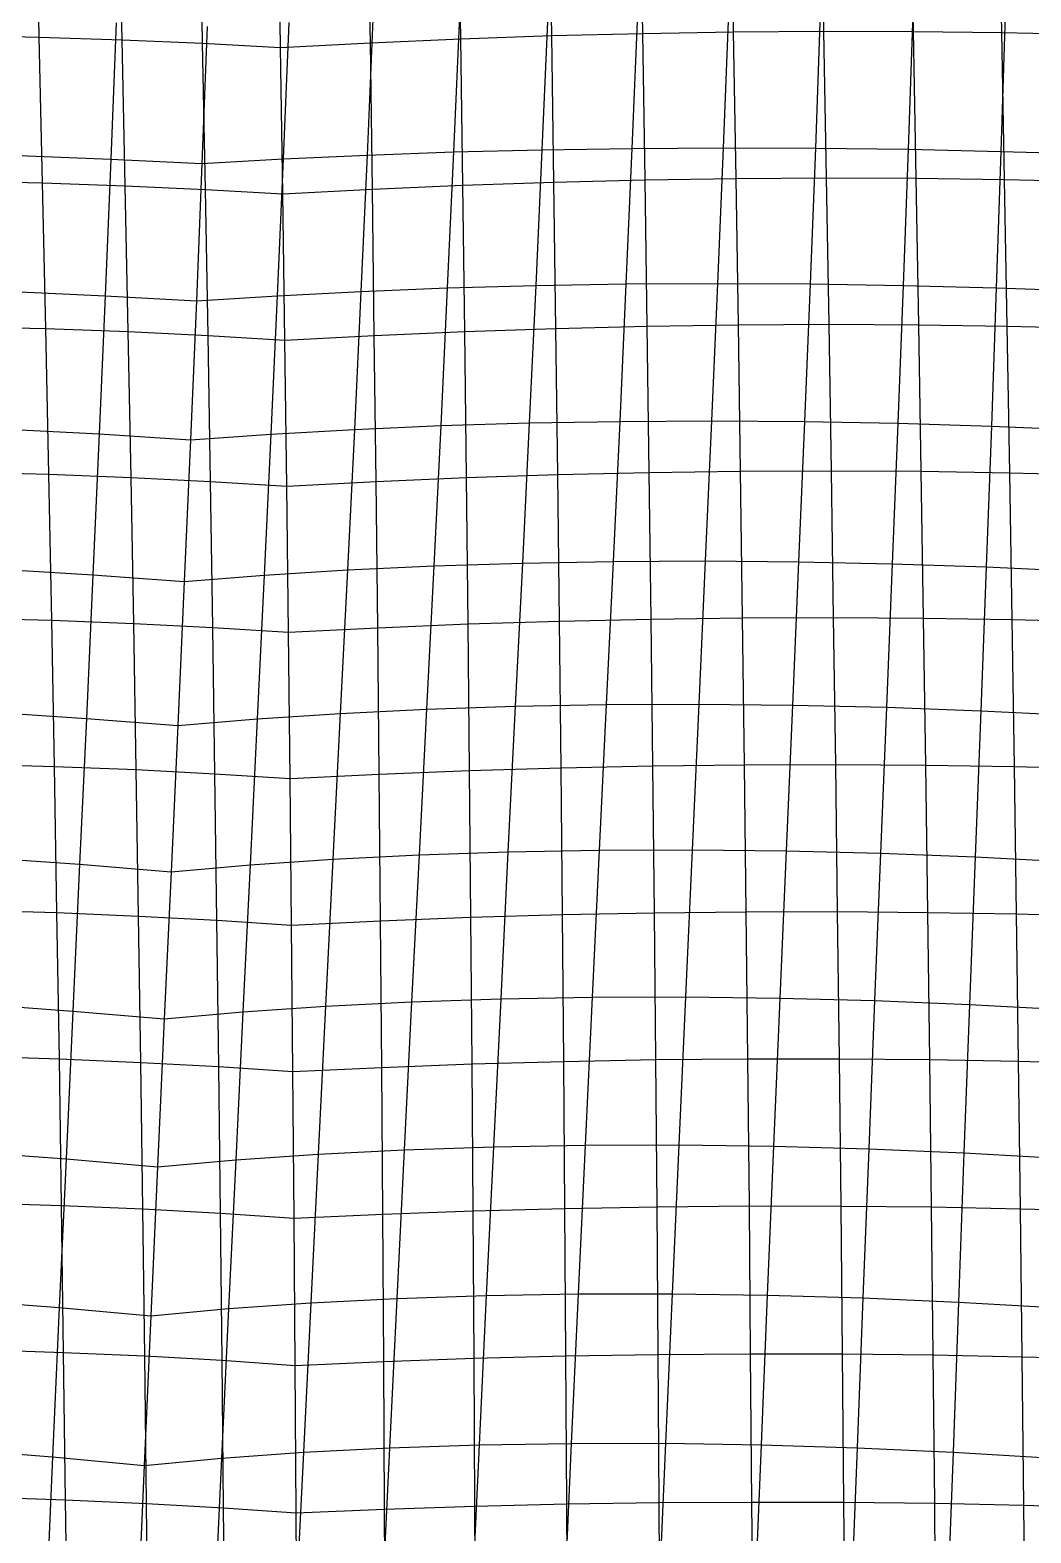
# Model space of a CAD drawing. Extents: x -429 to 429, y -1 to 209.
# Drawn here: x -102.37 to -79.73, y 140.9 to 174.91 of the extents above; entities that cross this region are included whole.
import ezdxf

# ---------------------------------------------------------------- set-up
doc = ezdxf.new("R2010")
doc.units = 0

msp = doc.modelspace()

# ---------------------------------------------------------------- linework, layer by layer
at = {"layer": 'default', "color": 3, "linetype": 'CONTINUOUS'}
for p, q in [((-84.413, 174.881, 14.858), (-84.476, 178.195, 14.216)), ((-82.389, 174.876, 14.474), (-82.455, 178.193, 13.836)), ((-102.158, 174.749, 17.38), (-102.239, 178.048, 16.776)), ((-100.285, 174.688, 16.567), (-100.36, 177.991, 15.983)), ((-98.464, 174.609, 15.645), (-98.529, 177.917, 15.087)), ((-94.672, 174.619, 14.96), (-94.721, 177.931, 14.398)), ((-92.626, 174.709, 15.183), (-92.676, 178.021, 14.592)), ((-90.57, 174.781, 15.285), (-90.622, 178.092, 14.671)), ((-88.51, 174.833, 15.264), (-88.566, 178.145, 14.635)), ((-86.456, 174.866, 15.122), (-86.515, 178.18, 14.483)), ((-80.392, 174.851, 13.972), (-80.459, 178.171, 13.342)), ((-96.701, 174.511, 14.616), (-96.752, 177.824, 14.089)), ((-96.701, 174.511, 14.616), (-96.752, 177.824, 14.089)), ((-104.078, 174.791, 18.081), (-102.158, 174.749, 17.38)), ((-90.57, 174.781, 15.285), (-88.51, 174.833, 15.264)), ((-88.51, 174.833, 15.264), (-86.456, 174.866, 15.122)), ((-88.459, 171.519, 15.868), (-88.51, 174.833, 15.264)), ((-86.456, 174.866, 15.122), (-84.413, 174.881, 14.858)), ((-86.4, 171.551, 15.735), (-86.456, 174.866, 15.122)), ((-84.413, 174.881, 14.858), (-82.389, 174.876, 14.474)), ((-84.354, 171.563, 15.474), (-84.413, 174.881, 14.858)), ((-82.389, 174.876, 14.474), (-80.392, 174.851, 13.972)), ((-82.328, 171.556, 15.087), (-82.389, 174.876, 14.474)), ((-80.392, 174.851, 13.972), (-78.429, 174.808, 13.351)), ((-80.33, 171.529, 14.576), (-80.392, 174.851, 13.972)), ((-102.158, 174.749, 17.38), (-100.285, 174.688, 16.567)), ((-102.083, 171.448, 17.962), (-102.158, 174.749, 17.38)), ((-100.285, 174.688, 16.567), (-98.464, 174.609, 15.645)), ((-100.215, 171.384, 17.131), (-100.285, 174.688, 16.567)), ((-98.464, 174.609, 15.645), (-96.701, 174.511, 14.616)), ((-98.402, 171.301, 16.185), (-98.464, 174.609, 15.645)), ((-96.701, 174.511, 14.616), (-94.672, 174.619, 14.96)), ((-96.652, 171.2, 15.13), (-96.701, 174.511, 14.616)), ((-96.652, 171.2, 15.13), (-96.701, 174.511, 14.616)), ((-94.672, 174.619, 14.96), (-92.626, 174.709, 15.183)), ((-94.626, 171.307, 15.505), (-94.672, 174.619, 14.96)), ((-92.626, 174.709, 15.183), (-90.57, 174.781, 15.285)), ((-92.58, 171.397, 15.753), (-92.626, 174.709, 15.183)), ((-90.521, 171.467, 15.875), (-90.57, 174.781, 15.285)), ((-104, 171.494, 18.677), (-102.083, 171.448, 17.962)), ((-102.083, 171.448, 17.962), (-100.215, 171.384, 17.131)), ((-102.01, 168.152, 18.53), (-102.083, 171.448, 17.962)), ((-94.626, 171.307, 15.505), (-92.58, 171.397, 15.753)), ((-92.58, 171.397, 15.753), (-90.521, 171.467, 15.875)), ((-92.536, 168.089, 16.308), (-92.58, 171.397, 15.753)), ((-90.521, 171.467, 15.875), (-88.459, 171.519, 15.868)), ((-90.476, 168.158, 16.45), (-90.521, 171.467, 15.875)), ((-88.459, 171.519, 15.868), (-86.4, 171.551, 15.735)), ((-88.41, 168.208, 16.459), (-88.459, 171.519, 15.868)), ((-86.4, 171.551, 15.735), (-84.354, 171.563, 15.474)), ((-86.348, 168.238, 16.334), (-86.4, 171.551, 15.735)), ((-84.354, 171.563, 15.474), (-82.328, 171.556, 15.087)), ((-84.298, 168.249, 16.076), (-84.354, 171.563, 15.474)), ((-82.328, 171.556, 15.087), (-80.33, 171.529, 14.576)), ((-82.268, 168.24, 15.686), (-82.328, 171.556, 15.087)), ((-80.33, 171.529, 14.576), (-78.368, 171.483, 13.942)), ((-80.269, 168.211, 15.166), (-80.33, 171.529, 14.576)), ((-100.215, 171.384, 17.131), (-98.402, 171.301, 16.185)), ((-100.146, 168.084, 17.679), (-100.215, 171.384, 17.131)), ((-98.402, 171.301, 16.185), (-96.652, 171.2, 15.13)), ((-98.343, 167.998, 16.71), (-98.402, 171.301, 16.185)), ((-96.652, 171.2, 15.13), (-94.626, 171.307, 15.505)), ((-96.606, 167.893, 15.626), (-96.652, 171.2, 15.13)), ((-96.606, 167.893, 15.626), (-96.652, 171.2, 15.13)), ((-94.583, 168, 16.033), (-94.626, 171.307, 15.505)), ((-103.925, 168.2, 19.258), (-102.01, 168.152, 18.53)), ((-102.01, 168.152, 18.53), (-100.146, 168.084, 17.679)), ((-101.943, 164.855, 19.07), (-102.01, 168.152, 18.53)), ((-100.146, 168.084, 17.679), (-98.343, 167.998, 16.71)), ((-100.084, 164.785, 18.203), (-100.146, 168.084, 17.679)), ((-98.343, 167.998, 16.71), (-96.606, 167.893, 15.626)), ((-98.288, 164.696, 17.213), (-98.343, 167.998, 16.71)), ((-96.606, 167.893, 15.626), (-94.583, 168, 16.033)), ((-94.583, 168, 16.033), (-92.536, 168.089, 16.308)), ((-94.543, 164.695, 16.54), (-94.583, 168, 16.033)), ((-92.536, 168.089, 16.308), (-90.476, 168.158, 16.45)), ((-92.496, 164.781, 16.838), (-92.536, 168.089, 16.308)), ((-90.476, 168.158, 16.45), (-88.41, 168.208, 16.459)), ((-90.434, 164.849, 16.998), (-90.476, 168.158, 16.45)), ((-88.41, 168.208, 16.459), (-86.348, 168.238, 16.334)), ((-88.365, 164.897, 17.02), (-88.41, 168.208, 16.459)), ((-86.348, 168.238, 16.334), (-84.298, 168.249, 16.076)), ((-86.299, 164.925, 16.903), (-86.348, 168.238, 16.334)), ((-84.298, 168.249, 16.076), (-82.268, 168.24, 15.686)), ((-84.245, 164.934, 16.648), (-84.298, 168.249, 16.076)), ((-82.268, 168.24, 15.686), (-80.269, 168.211, 15.166)), ((-82.214, 164.923, 16.255), (-82.268, 168.24, 15.686)), ((-80.269, 168.211, 15.166), (-78.308, 168.163, 14.518)), ((-80.213, 164.892, 15.727), (-80.269, 168.211, 15.166)), ((-96.564, 164.589, 16.105), (-96.606, 167.893, 15.626)), ((-96.564, 164.589, 16.105), (-96.606, 167.893, 15.626)), ((-86.299, 164.925, 16.903), (-84.245, 164.934, 16.648)), ((-84.245, 164.934, 16.648), (-82.214, 164.923, 16.255)), ((-84.195, 161.615, 17.207), (-84.245, 164.934, 16.648)), ((-103.857, 164.905, 19.811), (-101.943, 164.855, 19.07)), ((-101.943, 164.855, 19.07), (-100.084, 164.785, 18.203)), ((-101.877, 161.554, 19.597), (-101.943, 164.855, 19.07)), ((-100.084, 164.785, 18.203), (-98.288, 164.696, 17.213)), ((-100.023, 161.481, 18.712), (-100.084, 164.785, 18.203)), ((-98.288, 164.696, 17.213), (-96.564, 164.589, 16.105)), ((-98.236, 161.39, 17.7), (-98.288, 164.696, 17.213)), ((-96.564, 164.589, 16.105), (-94.543, 164.695, 16.54)), ((-96.524, 161.281, 16.566), (-96.564, 164.589, 16.105)), ((-96.524, 161.281, 16.566), (-96.564, 164.589, 16.105)), ((-94.543, 164.695, 16.54), (-92.496, 164.781, 16.838)), ((-94.506, 161.385, 17.031), (-94.543, 164.695, 16.54)), ((-92.496, 164.781, 16.838), (-90.434, 164.849, 16.998)), ((-92.46, 161.47, 17.354), (-92.496, 164.781, 16.838)), ((-90.434, 164.849, 16.998), (-88.365, 164.897, 17.02)), ((-90.395, 161.535, 17.533), (-90.434, 164.849, 16.998)), ((-88.365, 164.897, 17.02), (-86.299, 164.925, 16.903)), ((-88.323, 161.581, 17.569), (-88.365, 164.897, 17.02)), ((-86.253, 161.608, 17.46), (-86.299, 164.925, 16.903)), ((-82.214, 164.923, 16.255), (-80.213, 164.892, 15.727)), ((-82.161, 161.602, 16.811), (-82.214, 164.923, 16.255)), ((-80.213, 164.892, 15.727), (-78.253, 164.842, 15.066)), ((-80.159, 161.569, 16.275), (-80.213, 164.892, 15.727)), ((-103.79, 161.607, 20.351), (-101.877, 161.554, 19.597)), ((-101.877, 161.554, 19.597), (-100.023, 161.481, 18.712)), ((-101.815, 158.247, 20.106), (-101.877, 161.554, 19.597)), ((-92.46, 161.47, 17.354), (-90.395, 161.535, 17.533)), ((-90.395, 161.535, 17.533), (-88.323, 161.581, 17.569)), ((-90.36, 158.216, 18.05), (-90.395, 161.535, 17.533)), ((-88.323, 161.581, 17.569), (-86.253, 161.608, 17.46)), ((-88.284, 158.261, 18.098), (-88.323, 161.581, 17.569)), ((-86.253, 161.608, 17.46), (-84.195, 161.615, 17.207)), ((-86.21, 158.285, 17.997), (-86.253, 161.608, 17.46)), ((-84.195, 161.615, 17.207), (-82.161, 161.602, 16.811)), ((-84.148, 158.29, 17.747), (-84.195, 161.615, 17.207)), ((-82.161, 161.602, 16.811), (-80.159, 161.569, 16.275)), ((-82.11, 158.275, 17.349), (-82.161, 161.602, 16.811)), ((-80.159, 161.569, 16.275), (-78.199, 161.517, 15.601)), ((-80.107, 158.241, 16.804), (-80.159, 161.569, 16.275)), ((-100.023, 161.481, 18.712), (-98.236, 161.39, 17.7)), ((-99.965, 158.173, 19.203), (-100.023, 161.481, 18.712)), ((-98.236, 161.39, 17.7), (-96.524, 161.281, 16.566)), ((-98.187, 158.08, 18.17), (-98.236, 161.39, 17.7)), ((-96.524, 161.281, 16.566), (-94.506, 161.385, 17.031)), ((-96.488, 157.969, 17.011), (-96.524, 161.281, 16.566)), ((-96.488, 157.969, 17.011), (-96.524, 161.281, 16.566)), ((-94.506, 161.385, 17.031), (-92.46, 161.47, 17.354)), ((-94.473, 158.07, 17.504), (-94.506, 161.385, 17.031)), ((-92.426, 158.153, 17.851), (-92.46, 161.47, 17.354)), ((-103.726, 158.303, 20.873), (-101.815, 158.247, 20.106)), ((-101.815, 158.247, 20.106), (-99.965, 158.173, 19.203)), ((-101.759, 154.937, 20.591), (-101.815, 158.247, 20.106)), ((-99.965, 158.173, 19.203), (-98.187, 158.08, 18.17)), ((-99.913, 154.861, 19.673), (-99.965, 158.173, 19.203)), ((-94.473, 158.07, 17.504), (-92.426, 158.153, 17.851)), ((-92.426, 158.153, 17.851), (-90.36, 158.216, 18.05)), ((-92.396, 154.833, 18.327), (-92.426, 158.153, 17.851)), ((-90.36, 158.216, 18.05), (-88.284, 158.261, 18.098)), ((-90.328, 154.894, 18.542), (-90.36, 158.216, 18.05)), ((-88.284, 158.261, 18.098), (-86.21, 158.285, 17.997)), ((-88.249, 154.936, 18.602), (-88.284, 158.261, 18.098)), ((-86.21, 158.285, 17.997), (-84.148, 158.29, 17.747)), ((-86.171, 154.958, 18.508), (-86.21, 158.285, 17.997)), ((-84.148, 158.29, 17.747), (-82.11, 158.275, 17.349)), ((-84.106, 154.961, 18.26), (-84.148, 158.29, 17.747)), ((-82.11, 158.275, 17.349), (-80.107, 158.241, 16.804)), ((-82.065, 154.944, 17.859), (-82.11, 158.275, 17.349)), ((-80.107, 158.241, 16.804), (-78.148, 158.187, 16.117)), ((-80.06, 154.908, 17.308), (-80.107, 158.241, 16.804)), ((-98.187, 158.08, 18.17), (-96.488, 157.969, 17.011)), ((-98.142, 154.766, 18.621), (-98.187, 158.08, 18.17)), ((-96.488, 157.969, 17.011), (-94.473, 158.07, 17.504)), ((-96.455, 154.654, 17.44), (-96.488, 157.969, 17.011)), ((-96.455, 154.654, 17.44), (-96.488, 157.969, 17.011)), ((-94.442, 154.752, 17.959), (-94.473, 158.07, 17.504)), ((-103.669, 154.995, 21.369), (-101.759, 154.937, 20.591)), ((-101.759, 154.937, 20.591), (-99.913, 154.861, 19.673)), ((-101.704, 151.627, 21.063), (-101.759, 154.937, 20.591)), ((-99.913, 154.861, 19.673), (-98.142, 154.766, 18.621)), ((-99.863, 151.549, 20.129), (-99.913, 154.861, 19.673)), ((-98.142, 154.766, 18.621), (-96.455, 154.654, 17.44)), ((-98.099, 151.454, 19.056), (-98.142, 154.766, 18.621)), ((-96.455, 154.654, 17.44), (-94.442, 154.752, 17.959)), ((-94.442, 154.752, 17.959), (-92.396, 154.833, 18.327)), ((-94.415, 151.436, 18.398), (-94.442, 154.752, 17.959)), ((-92.396, 154.833, 18.327), (-90.328, 154.894, 18.542)), ((-92.369, 151.513, 18.789), (-92.396, 154.833, 18.327)), ((-90.328, 154.894, 18.542), (-88.249, 154.936, 18.602)), ((-90.299, 151.572, 19.022), (-90.328, 154.894, 18.542)), ((-88.249, 154.936, 18.602), (-86.171, 154.958, 18.508)), ((-88.216, 151.611, 19.095), (-88.249, 154.936, 18.602)), ((-86.171, 154.958, 18.508), (-84.106, 154.961, 18.26)), ((-86.134, 151.632, 19.008), (-86.171, 154.958, 18.508)), ((-84.106, 154.961, 18.26), (-82.065, 154.944, 17.859)), ((-84.065, 151.632, 18.762), (-84.106, 154.961, 18.26)), ((-82.065, 154.944, 17.859), (-80.06, 154.908, 17.308)), ((-82.021, 151.614, 18.359), (-82.065, 154.944, 17.859)), ((-80.06, 154.908, 17.308), (-78.102, 154.852, 16.609)), ((-80.014, 151.576, 17.8), (-80.06, 154.908, 17.308)), ((-96.424, 151.34, 17.852), (-96.455, 154.654, 17.44)), ((-96.424, 151.34, 17.852), (-96.455, 154.654, 17.44)), ((-103.613, 151.687, 21.854), (-101.704, 151.627, 21.063)), ((-101.704, 151.627, 21.063), (-99.863, 151.549, 20.129)), ((-101.653, 148.313, 21.516), (-101.704, 151.627, 21.063)), ((-99.863, 151.549, 20.129), (-98.099, 151.454, 19.056)), ((-99.816, 148.234, 20.566), (-99.863, 151.549, 20.129)), ((-98.099, 151.454, 19.056), (-96.424, 151.34, 17.852)), ((-98.06, 148.137, 19.473), (-98.099, 151.454, 19.056)), ((-96.424, 151.34, 17.852), (-94.415, 151.436, 18.398)), ((-96.397, 148.023, 18.245), (-96.424, 151.34, 17.852)), ((-96.397, 148.023, 18.245), (-96.424, 151.34, 17.852)), ((-94.415, 151.436, 18.398), (-92.369, 151.513, 18.789)), ((-94.391, 148.116, 18.818), (-94.415, 151.436, 18.398)), ((-92.369, 151.513, 18.789), (-90.299, 151.572, 19.022)), ((-92.345, 148.19, 19.231), (-92.369, 151.513, 18.789)), ((-90.299, 151.572, 19.022), (-88.216, 151.611, 19.095)), ((-90.273, 148.245, 19.481), (-90.299, 151.572, 19.022)), ((-88.216, 151.611, 19.095), (-86.134, 151.632, 19.008)), ((-88.187, 148.282, 19.567), (-88.216, 151.611, 19.095)), ((-86.134, 151.632, 19.008), (-84.065, 151.632, 18.762)), ((-86.101, 148.3, 19.488), (-86.134, 151.632, 19.008)), ((-84.065, 151.632, 18.762), (-82.021, 151.614, 18.359)), ((-84.027, 148.299, 19.244), (-84.065, 151.632, 18.762)), ((-82.021, 151.614, 18.359), (-80.014, 151.576, 17.8)), ((-81.98, 148.278, 18.838), (-82.021, 151.614, 18.359)), ((-80.014, 151.576, 17.8), (-78.057, 151.519, 17.088)), ((-79.971, 148.239, 18.271), (-80.014, 151.576, 17.8)), ((-103.561, 148.374, 22.318), (-101.653, 148.313, 21.516)), ((-101.653, 148.313, 21.516), (-99.816, 148.234, 20.566)), ((-101.608, 144.987, 21.945), (-101.653, 148.313, 21.516)), ((-90.273, 148.245, 19.481), (-88.187, 148.282, 19.567)), ((-88.187, 148.282, 19.567), (-86.101, 148.3, 19.488)), ((-88.161, 144.94, 20.013), (-88.187, 148.282, 19.567)), ((-86.101, 148.3, 19.488), (-84.027, 148.299, 19.244)), ((-86.071, 144.956, 19.94), (-86.101, 148.3, 19.488)), ((-84.027, 148.299, 19.244), (-81.98, 148.278, 18.838)), ((-83.994, 144.952, 19.699), (-84.027, 148.299, 19.244)), ((-81.98, 148.278, 18.838), (-79.971, 148.239, 18.271)), ((-81.943, 144.93, 19.29), (-81.98, 148.278, 18.838)), ((-99.816, 148.234, 20.566), (-98.06, 148.137, 19.473)), ((-99.774, 144.906, 20.98), (-99.816, 148.234, 20.566)), ((-98.06, 148.137, 19.473), (-96.397, 148.023, 18.245)), ((-98.025, 144.808, 19.871), (-98.06, 148.137, 19.473)), ((-96.397, 148.023, 18.245), (-94.391, 148.116, 18.818)), ((-96.373, 144.694, 18.623), (-96.397, 148.023, 18.245)), ((-96.373, 144.694, 18.623), (-96.397, 148.023, 18.245)), ((-94.391, 148.116, 18.818), (-92.345, 148.19, 19.231)), ((-94.37, 144.783, 19.219), (-94.391, 148.116, 18.818)), ((-92.345, 148.19, 19.231), (-90.273, 148.245, 19.481)), ((-92.324, 144.854, 19.651), (-92.345, 148.19, 19.231)), ((-90.25, 144.906, 19.917), (-90.273, 148.245, 19.481)), ((-79.971, 148.239, 18.271), (-78.014, 148.18, 17.548)), ((-79.933, 144.889, 18.717), (-79.971, 148.239, 18.271)), ((-103.515, 145.049, 22.757), (-101.608, 144.987, 21.945)), ((-101.608, 144.987, 21.945), (-99.774, 144.906, 20.98)), ((-101.563, 141.65, 22.365), (-101.608, 144.987, 21.945)), ((-99.774, 144.906, 20.98), (-98.025, 144.808, 19.871)), ((-99.733, 141.568, 21.385), (-99.774, 144.906, 20.98)), ((-92.324, 144.854, 19.651), (-90.25, 144.906, 19.917)), ((-90.25, 144.906, 19.917), (-88.161, 144.94, 20.013)), ((-90.23, 141.558, 20.344), (-90.25, 144.906, 19.917)), ((-88.161, 144.94, 20.013), (-86.071, 144.956, 19.94)), ((-88.138, 141.589, 20.453), (-88.161, 144.94, 20.013)), ((-86.071, 144.956, 19.94), (-83.994, 144.952, 19.699)), ((-86.043, 141.602, 20.387), (-86.071, 144.956, 19.94)), ((-83.994, 144.952, 19.699), (-81.943, 144.93, 19.29)), ((-83.962, 141.597, 20.147), (-83.994, 144.952, 19.699)), ((-81.943, 144.93, 19.29), (-79.933, 144.889, 18.717)), ((-81.908, 141.572, 19.736), (-81.943, 144.93, 19.29)), ((-79.933, 144.889, 18.717), (-77.976, 144.83, 17.982)), ((-79.895, 141.53, 19.155), (-79.933, 144.889, 18.717)), ((-98.025, 144.808, 19.871), (-96.373, 144.694, 18.623)), ((-97.992, 141.469, 20.257), (-98.025, 144.808, 19.871)), ((-96.373, 144.694, 18.623), (-94.37, 144.783, 19.219)), ((-96.352, 141.355, 18.987), (-96.373, 144.694, 18.623)), ((-96.352, 141.355, 18.987), (-96.373, 144.694, 18.623)), ((-94.37, 144.783, 19.219), (-92.324, 144.854, 19.651)), ((-94.352, 141.44, 19.609), (-94.37, 144.783, 19.219)), ((-92.307, 141.508, 20.062), (-92.324, 144.854, 19.651)), ((-103.47, 141.715, 23.19), (-101.563, 141.65, 22.365)), ((-101.563, 141.65, 22.365), (-99.733, 141.568, 21.385)), ((-101.524, 138.307, 22.764), (-101.563, 141.65, 22.365)), ((-99.733, 141.568, 21.385), (-97.992, 141.469, 20.257)), ((-99.697, 138.224, 21.77), (-99.733, 141.568, 21.385)), ((-97.992, 141.469, 20.257), (-96.352, 141.355, 18.987)), ((-97.963, 138.124, 20.625), (-97.992, 141.469, 20.257)), ((-94.352, 141.44, 19.609), (-92.307, 141.508, 20.062)), ((-92.307, 141.508, 20.062), (-90.23, 141.558, 20.344)), ((-92.291, 138.155, 20.453), (-92.307, 141.508, 20.062)), ((-90.23, 141.558, 20.344), (-88.138, 141.589, 20.453)), ((-90.213, 138.202, 20.749), (-90.23, 141.558, 20.344)), ((-88.138, 141.589, 20.453), (-86.043, 141.602, 20.387)), ((-88.117, 138.231, 20.868), (-88.138, 141.589, 20.453)), ((-86.043, 141.602, 20.387), (-83.962, 141.597, 20.147)), ((-86.019, 138.241, 20.808), (-86.043, 141.602, 20.387)), ((-83.962, 141.597, 20.147), (-81.908, 141.572, 19.736)), ((-83.934, 138.233, 20.571), (-83.962, 141.597, 20.147)), ((-81.908, 141.572, 19.736), (-79.895, 141.53, 19.155)), ((-81.877, 138.207, 20.157), (-81.908, 141.572, 19.736)), ((-79.895, 141.53, 19.155), (-77.939, 141.469, 18.409)), ((-79.862, 138.163, 19.569), (-79.895, 141.53, 19.155)), ((-96.352, 141.355, 18.987), (-94.352, 141.44, 19.609)), ((-96.333, 138.009, 19.337), (-96.352, 141.355, 18.987)), ((-96.333, 138.009, 19.337), (-96.352, 141.355, 18.987)), ((-94.336, 138.091, 19.981), (-94.352, 141.44, 19.609))]:
    msp.add_line(p, q, dxfattribs=at)
at = {"layer": 'default', "color": 5, "linetype": 'CONTINUOUS'}
for p, q in [((-94.612, 175.157, 3.509), (-94.744, 172.08, 3.032)), ((-92.657, 175.219, 2.747), (-92.791, 172.149, 2.247)), ((-90.661, 175.264, 2.104), (-90.793, 172.199, 1.587)), ((-88.631, 175.293, 1.584), (-88.758, 172.23, 1.054)), ((-86.573, 175.305, 1.186), (-86.693, 172.242, 0.652)), ((-84.496, 175.301, 0.914), (-84.608, 172.235, 0.382)), ((-82.407, 175.281, 0.768), (-82.512, 172.209, 0.245)), ((-80.315, 175.244, 0.748), (-80.412, 172.163, 0.242)), ((-100.423, 175.072, 5.113), (-100.541, 171.988, 4.664)), ((-98.365, 174.988, 5.379), (-98.481, 171.886, 4.966)), ((-98.365, 174.988, 5.379), (-98.481, 171.886, 4.966)), ((-96.516, 175.08, 4.387), (-96.643, 171.992, 3.94)), ((-102.617, 172.071, 4.495), (-100.541, 171.988, 4.664)), ((-96.643, 171.992, 3.94), (-94.744, 172.08, 3.032)), ((-94.744, 172.08, 3.032), (-94.884, 168.995, 2.513)), ((-94.744, 172.08, 3.032), (-92.791, 172.149, 2.247)), ((-92.791, 172.149, 2.247), (-92.933, 169.072, 1.705)), ((-92.791, 172.149, 2.247), (-90.793, 172.199, 1.587)), ((-90.793, 172.199, 1.587), (-90.932, 169.128, 1.028)), ((-90.793, 172.199, 1.587), (-88.758, 172.23, 1.054)), ((-88.758, 172.23, 1.054), (-88.892, 169.162, 0.484)), ((-88.758, 172.23, 1.054), (-86.693, 172.242, 0.652)), ((-86.693, 172.242, 0.652), (-86.821, 169.173, 0.078)), ((-86.693, 172.242, 0.652), (-84.608, 172.235, 0.382)), ((-84.608, 172.235, 0.382), (-84.728, 169.163, -0.19)), ((-84.608, 172.235, 0.382), (-82.512, 172.209, 0.245)), ((-82.512, 172.209, 0.245), (-82.623, 169.13, -0.319)), ((-82.512, 172.209, 0.245), (-80.412, 172.163, 0.242)), ((-80.412, 172.163, 0.242), (-80.516, 169.075, -0.308)), ((-80.412, 172.163, 0.242), (-78.318, 172.098, 0.371)), ((-100.541, 171.988, 4.664), (-100.666, 168.896, 4.172)), ((-100.541, 171.988, 4.664), (-98.481, 171.886, 4.966)), ((-98.481, 171.886, 4.966), (-98.605, 168.777, 4.507)), ((-98.481, 171.886, 4.966), (-98.605, 168.777, 4.507)), ((-98.481, 171.886, 4.966), (-96.643, 171.992, 3.94)), ((-96.643, 171.992, 3.94), (-96.778, 168.896, 3.448)), ((-94.884, 168.995, 2.513), (-92.933, 169.072, 1.705)), ((-92.933, 169.072, 1.705), (-93.081, 165.957, 1.125)), ((-92.933, 169.072, 1.705), (-90.932, 169.128, 1.028)), ((-90.932, 169.128, 1.028), (-91.078, 166.017, 0.432)), ((-90.932, 169.128, 1.028), (-88.892, 169.162, 0.484)), ((-88.892, 169.162, 0.484), (-89.033, 166.053, -0.121)), ((-88.892, 169.162, 0.484), (-86.821, 169.173, 0.078)), ((-86.821, 169.173, 0.078), (-86.955, 166.064, -0.532)), ((-86.821, 169.173, 0.078), (-84.728, 169.163, -0.19)), ((-84.728, 169.163, -0.19), (-84.854, 166.05, -0.799)), ((-84.728, 169.163, -0.19), (-82.623, 169.13, -0.319)), ((-82.623, 169.13, -0.319), (-82.742, 166.011, -0.92)), ((-82.623, 169.13, -0.319), (-80.516, 169.075, -0.308)), ((-80.516, 169.075, -0.308), (-80.627, 165.948, -0.895)), ((-80.516, 169.075, -0.308), (-78.416, 168.999, -0.156)), ((-102.747, 168.995, 3.975), (-100.666, 168.896, 4.172)), ((-100.666, 168.896, 4.172), (-100.801, 165.768, 3.636)), ((-100.666, 168.896, 4.172), (-98.605, 168.777, 4.507)), ((-98.605, 168.777, 4.507), (-98.738, 165.632, 4.002)), ((-98.605, 168.777, 4.507), (-98.738, 165.632, 4.002)), ((-98.605, 168.777, 4.507), (-96.778, 168.896, 3.448)), ((-96.778, 168.896, 3.448), (-96.921, 165.764, 2.914)), ((-96.778, 168.896, 3.448), (-94.884, 168.995, 2.513)), ((-94.884, 168.995, 2.513), (-95.032, 165.872, 1.953)), ((-95.032, 165.872, 1.953), (-93.081, 165.957, 1.125)), ((-93.081, 165.957, 1.125), (-93.239, 162.782, 0.499)), ((-93.081, 165.957, 1.125), (-91.078, 166.017, 0.432)), ((-91.078, 166.017, 0.432), (-91.234, 162.846, -0.21)), ((-91.078, 166.017, 0.432), (-89.033, 166.053, -0.121)), ((-89.033, 166.053, -0.121), (-89.183, 162.883, -0.774)), ((-89.033, 166.053, -0.121), (-86.955, 166.064, -0.532)), ((-86.955, 166.064, -0.532), (-87.098, 162.894, -1.19)), ((-86.955, 166.064, -0.532), (-84.854, 166.05, -0.799)), ((-84.854, 166.05, -0.799), (-84.989, 162.877, -1.455)), ((-84.854, 166.05, -0.799), (-82.742, 166.011, -0.92)), ((-82.742, 166.011, -0.92), (-82.868, 162.833, -1.568)), ((-82.742, 166.011, -0.92), (-80.627, 165.948, -0.895)), ((-80.627, 165.948, -0.895), (-80.745, 162.762, -1.529)), ((-80.627, 165.948, -0.895), (-78.522, 165.861, -0.724)), ((-102.887, 165.88, 3.415), (-100.801, 165.768, 3.636)), ((-100.801, 165.768, 3.636), (-100.944, 162.582, 3.059)), ((-100.801, 165.768, 3.636), (-98.738, 165.632, 4.002)), ((-98.738, 165.632, 4.002), (-98.88, 162.432, 3.457)), ((-98.738, 165.632, 4.002), (-98.88, 162.432, 3.457)), ((-98.738, 165.632, 4.002), (-96.921, 165.764, 2.914)), ((-96.921, 165.764, 2.914), (-97.072, 162.574, 2.337)), ((-96.921, 165.764, 2.914), (-95.032, 165.872, 1.953)), ((-95.032, 165.872, 1.953), (-95.189, 162.691, 1.35)), ((-89.183, 162.883, -0.774), (-87.098, 162.894, -1.19)), ((-87.098, 162.894, -1.19), (-87.245, 159.653, -1.869)), ((-87.098, 162.894, -1.19), (-84.989, 162.877, -1.455)), ((-103.034, 162.707, 2.811), (-100.944, 162.582, 3.059)), ((-100.944, 162.582, 3.059), (-101.093, 159.334, 2.453)), ((-100.944, 162.582, 3.059), (-98.88, 162.432, 3.457)), ((-98.88, 162.432, 3.457), (-97.072, 162.574, 2.337)), ((-97.072, 162.574, 2.337), (-97.23, 159.322, 1.733)), ((-97.072, 162.574, 2.337), (-95.189, 162.691, 1.35)), ((-95.189, 162.691, 1.35), (-95.351, 159.444, 0.72)), ((-95.189, 162.691, 1.35), (-93.239, 162.782, 0.499)), ((-93.239, 162.782, 0.499), (-93.402, 159.539, -0.151)), ((-93.239, 162.782, 0.499), (-91.234, 162.846, -0.21)), ((-91.234, 162.846, -0.21), (-91.394, 159.606, -0.875)), ((-91.234, 162.846, -0.21), (-89.183, 162.883, -0.774)), ((-89.183, 162.883, -0.774), (-89.337, 159.644, -1.449)), ((-84.989, 162.877, -1.455), (-85.127, 159.633, -2.133)), ((-84.989, 162.877, -1.455), (-82.868, 162.833, -1.568)), ((-82.868, 162.833, -1.568), (-82.998, 159.585, -2.239)), ((-82.868, 162.833, -1.568), (-80.745, 162.762, -1.529)), ((-80.745, 162.762, -1.529), (-80.868, 159.507, -2.186)), ((-80.745, 162.762, -1.529), (-78.634, 162.665, -1.337)), ((-98.88, 162.432, 3.457), (-99.027, 159.172, 2.881)), ((-98.88, 162.432, 3.457), (-99.027, 159.172, 2.881)), ((-95.351, 159.444, 0.72), (-93.402, 159.539, -0.151)), ((-93.402, 159.539, -0.151), (-93.571, 156.244, -0.826)), ((-93.402, 159.539, -0.151), (-91.394, 159.606, -0.875)), ((-91.394, 159.606, -0.875), (-91.559, 156.313, -1.567)), ((-91.394, 159.606, -0.875), (-89.337, 159.644, -1.449)), ((-89.337, 159.644, -1.449), (-89.497, 156.351, -2.151)), ((-89.337, 159.644, -1.449), (-87.245, 159.653, -1.869)), ((-87.245, 159.653, -1.869), (-87.397, 156.358, -2.576)), ((-87.245, 159.653, -1.869), (-85.127, 159.633, -2.133)), ((-85.127, 159.633, -2.133), (-85.271, 156.336, -2.838)), ((-85.127, 159.633, -2.133), (-82.998, 159.585, -2.239)), ((-82.998, 159.585, -2.239), (-83.132, 156.283, -2.936)), ((-82.998, 159.585, -2.239), (-80.868, 159.507, -2.186)), ((-80.868, 159.507, -2.186), (-80.995, 156.2, -2.869)), ((-80.868, 159.507, -2.186), (-78.75, 159.402, -1.976)), ((-103.188, 159.469, 2.181), (-101.093, 159.334, 2.453)), ((-101.093, 159.334, 2.453), (-101.246, 156.036, 1.826)), ((-101.093, 159.334, 2.453), (-99.027, 159.172, 2.881)), ((-99.027, 159.172, 2.881), (-99.179, 155.864, 2.286)), ((-99.027, 159.172, 2.881), (-99.179, 155.864, 2.286)), ((-99.027, 159.172, 2.881), (-97.23, 159.322, 1.733)), ((-97.23, 159.322, 1.733), (-97.392, 156.019, 1.107)), ((-97.23, 159.322, 1.733), (-95.351, 159.444, 0.72)), ((-95.351, 159.444, 0.72), (-95.519, 156.146, 0.067)), ((-103.346, 156.179, 1.528), (-101.246, 156.036, 1.826)), ((-97.392, 156.019, 1.107), (-95.519, 156.146, 0.067)), ((-95.519, 156.146, 0.067), (-95.686, 152.819, -0.585)), ((-95.519, 156.146, 0.067), (-93.571, 156.244, -0.826)), ((-93.571, 156.244, -0.826), (-93.738, 152.918, -1.498)), ((-93.571, 156.244, -0.826), (-91.559, 156.313, -1.567)), ((-91.559, 156.313, -1.567), (-91.724, 152.987, -2.254)), ((-91.559, 156.313, -1.567), (-89.497, 156.351, -2.151)), ((-89.497, 156.351, -2.151), (-89.656, 153.024, -2.848)), ((-89.497, 156.351, -2.151), (-87.397, 156.358, -2.576)), ((-87.397, 156.358, -2.576), (-87.548, 153.03, -3.278)), ((-87.397, 156.358, -2.576), (-85.271, 156.336, -2.838)), ((-85.271, 156.336, -2.838), (-85.414, 153.005, -3.538)), ((-85.271, 156.336, -2.838), (-83.132, 156.283, -2.936)), ((-83.132, 156.283, -2.936), (-83.267, 152.949, -3.629)), ((-83.132, 156.283, -2.936), (-80.995, 156.2, -2.869)), ((-80.995, 156.2, -2.869), (-81.122, 152.862, -3.549)), ((-80.995, 156.2, -2.869), (-78.87, 156.088, -2.638)), ((-101.246, 156.036, 1.826), (-101.401, 152.711, 1.198)), ((-101.246, 156.036, 1.826), (-99.179, 155.864, 2.286)), ((-99.179, 155.864, 2.286), (-99.331, 152.533, 1.687)), ((-99.179, 155.864, 2.286), (-99.331, 152.533, 1.687)), ((-99.179, 155.864, 2.286), (-97.392, 156.019, 1.107)), ((-97.392, 156.019, 1.107), (-97.554, 152.691, 0.479)), ((-89.656, 153.024, -2.848), (-87.548, 153.03, -3.278)), ((-87.548, 153.03, -3.278), (-87.699, 149.683, -3.981)), ((-87.548, 153.03, -3.278), (-85.414, 153.005, -3.538)), ((-103.505, 152.861, 0.876), (-101.401, 152.711, 1.198)), ((-101.401, 152.711, 1.198), (-101.554, 149.369, 0.573)), ((-101.401, 152.711, 1.198), (-99.331, 152.533, 1.687)), ((-99.331, 152.533, 1.687), (-97.554, 152.691, 0.479)), ((-97.554, 152.691, 0.479), (-97.717, 149.345, -0.145)), ((-97.554, 152.691, 0.479), (-95.686, 152.819, -0.585)), ((-95.686, 152.819, -0.585), (-95.853, 149.475, -1.235)), ((-95.686, 152.819, -0.585), (-93.738, 152.918, -1.498)), ((-93.738, 152.918, -1.498), (-93.906, 149.574, -2.17)), ((-93.738, 152.918, -1.498), (-91.724, 152.987, -2.254)), ((-91.724, 152.987, -2.254), (-91.889, 149.642, -2.942)), ((-91.724, 152.987, -2.254), (-89.656, 153.024, -2.848)), ((-89.656, 153.024, -2.848), (-89.815, 149.678, -3.548)), ((-85.414, 153.005, -3.538), (-85.556, 149.655, -4.241)), ((-85.414, 153.005, -3.538), (-83.267, 152.949, -3.629)), ((-83.267, 152.949, -3.629), (-83.4, 149.596, -4.324)), ((-83.267, 152.949, -3.629), (-81.122, 152.862, -3.549)), ((-81.122, 152.862, -3.549), (-81.247, 149.505, -4.23)), ((-81.122, 152.862, -3.549), (-78.991, 152.745, -3.3)), ((-99.331, 152.533, 1.687), (-99.483, 149.186, 1.093)), ((-99.331, 152.533, 1.687), (-99.483, 149.186, 1.093)), ((-93.906, 149.574, -2.17), (-91.889, 149.642, -2.942)), ((-91.889, 149.642, -2.942), (-92.05, 146.275, -3.616)), ((-91.889, 149.642, -2.942), (-89.815, 149.678, -3.548)), ((-89.815, 149.678, -3.548), (-89.971, 146.31, -4.231)), ((-89.815, 149.678, -3.548), (-87.699, 149.683, -3.981)), ((-87.699, 149.683, -3.981), (-87.847, 146.313, -4.669)), ((-87.699, 149.683, -3.981), (-85.556, 149.655, -4.241)), ((-85.556, 149.655, -4.241), (-85.696, 146.283, -4.927)), ((-85.556, 149.655, -4.241), (-83.4, 149.596, -4.324)), ((-103.663, 149.524, 0.224), (-101.554, 149.369, 0.573)), ((-101.554, 149.369, 0.573), (-101.706, 146.006, -0.044)), ((-101.554, 149.369, 0.573), (-99.483, 149.186, 1.093)), ((-99.483, 149.186, 1.093), (-97.717, 149.345, -0.145)), ((-97.717, 149.345, -0.145), (-97.877, 145.977, -0.761)), ((-97.717, 149.345, -0.145), (-95.853, 149.475, -1.235)), ((-95.853, 149.475, -1.235), (-96.018, 146.108, -1.874)), ((-95.853, 149.475, -1.235), (-93.906, 149.574, -2.17)), ((-93.906, 149.574, -2.17), (-94.071, 146.207, -2.828)), ((-83.4, 149.596, -4.324), (-83.532, 146.22, -5.003)), ((-83.4, 149.596, -4.324), (-81.247, 149.505, -4.23)), ((-81.247, 149.505, -4.23), (-81.371, 146.126, -4.897)), ((-81.247, 149.505, -4.23), (-79.11, 149.384, -3.96)), ((-99.483, 149.186, 1.093), (-99.635, 145.817, 0.504)), ((-99.483, 149.186, 1.093), (-99.635, 145.817, 0.504)), ((-94.071, 146.207, -2.828), (-92.05, 146.275, -3.616)), ((-92.05, 146.275, -3.616), (-92.213, 142.894, -4.293)), ((-92.05, 146.275, -3.616), (-89.971, 146.31, -4.231)), ((-89.971, 146.31, -4.231), (-90.127, 142.929, -4.918)), ((-89.971, 146.31, -4.231), (-87.847, 146.313, -4.669)), ((-87.847, 146.313, -4.669), (-87.996, 142.93, -5.361)), ((-87.847, 146.313, -4.669), (-85.696, 146.283, -4.927)), ((-85.696, 146.283, -4.927), (-85.835, 142.897, -5.618)), ((-85.696, 146.283, -4.927), (-83.532, 146.22, -5.003)), ((-103.819, 146.166, -0.415), (-101.706, 146.006, -0.044)), ((-101.706, 146.006, -0.044), (-101.857, 142.626, -0.661)), ((-101.706, 146.006, -0.044), (-99.635, 145.817, 0.504)), ((-99.635, 145.817, 0.504), (-97.877, 145.977, -0.761)), ((-97.877, 145.977, -0.761), (-98.038, 142.594, -1.377)), ((-97.877, 145.977, -0.761), (-96.018, 146.108, -1.874)), ((-96.018, 146.108, -1.874), (-96.184, 142.726, -2.515)), ((-96.018, 146.108, -1.874), (-94.071, 146.207, -2.828)), ((-94.071, 146.207, -2.828), (-94.237, 142.826, -3.49)), ((-83.532, 146.22, -5.003), (-83.662, 142.831, -5.687)), ((-83.532, 146.22, -5.003), (-81.371, 146.126, -4.897)), ((-81.371, 146.126, -4.897), (-81.494, 142.733, -5.567)), ((-81.371, 146.126, -4.897), (-79.229, 146.001, -4.609)), ((-99.635, 145.817, 0.504), (-99.786, 142.431, -0.083)), ((-99.635, 145.817, 0.504), (-99.786, 142.431, -0.083)), ((-96.184, 142.726, -2.515), (-94.237, 142.826, -3.49)), ((-94.237, 142.826, -3.49), (-94.401, 139.441, -4.143)), ((-94.237, 142.826, -3.49), (-92.213, 142.894, -4.293)), ((-92.213, 142.894, -4.293), (-92.373, 139.509, -4.96)), ((-92.213, 142.894, -4.293), (-90.127, 142.929, -4.918)), ((-90.127, 142.929, -4.918), (-90.282, 139.543, -5.594)), ((-90.127, 142.929, -4.918), (-87.996, 142.93, -5.361)), ((-87.996, 142.93, -5.361), (-88.143, 139.542, -6.041)), ((-87.996, 142.93, -5.361), (-85.835, 142.897, -5.618)), ((-85.835, 142.897, -5.618), (-85.974, 139.507, -6.297)), ((-85.835, 142.897, -5.618), (-83.662, 142.831, -5.687)), ((-83.662, 142.831, -5.687), (-83.793, 139.437, -6.359)), ((-83.662, 142.831, -5.687), (-81.494, 142.733, -5.567)), ((-103.974, 142.793, -1.057), (-101.857, 142.626, -0.661)), ((-101.857, 142.626, -0.661), (-102.009, 139.241, -1.275)), ((-101.857, 142.626, -0.661), (-99.786, 142.431, -0.083)), ((-99.786, 142.431, -0.083), (-98.038, 142.594, -1.377)), ((-98.038, 142.594, -1.377), (-98.198, 139.204, -1.989)), ((-98.038, 142.594, -1.377), (-96.184, 142.726, -2.515)), ((-96.184, 142.726, -2.515), (-96.348, 139.339, -3.15)), ((-81.494, 142.733, -5.567), (-81.617, 139.334, -6.228)), ((-81.494, 142.733, -5.567), (-79.346, 142.603, -5.259)), ((-99.786, 142.431, -0.083), (-99.937, 139.037, -0.67)), ((-99.786, 142.431, -0.083), (-99.937, 139.037, -0.67))]:
    msp.add_line(p, q, dxfattribs=at)

doc.saveas('drawing.dxf')
